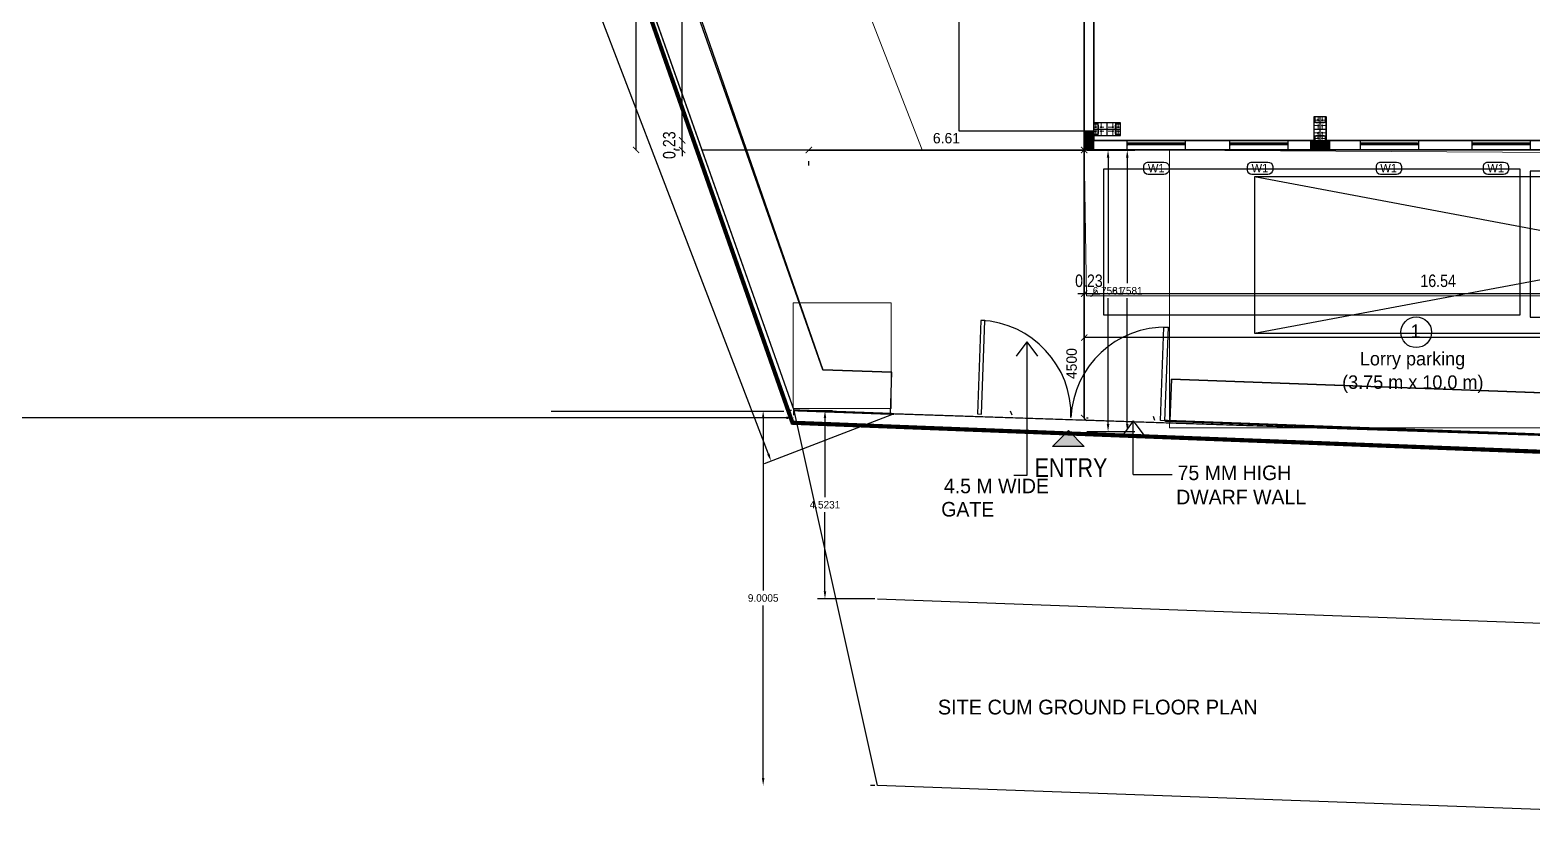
# Model space of a CAD drawing. Header units: metres. Extents: x 1422408 to 2267436, y 3843 to 80428.
# Drawn here: x 2267013.62 to 2267049.68, y 4022.95 to 4041.86 of the extents above; entities that cross this region are included whole.
import ezdxf
from ezdxf.enums import TextEntityAlignment as Align

# ---------------------------------------------------------------- set-up
doc = ezdxf.new("R2010")
doc.units = ezdxf.units.M
doc.header["$LTSCALE"] = 3.5
doc.header["$MEASUREMENT"] = 0
for name, pattern in [('CEEB-BLOCK F SLIT FLOOR AND CENTER LINE DRAWING$0$HIDDEN', [0.375, 0.25, -0.125]), ('CENTER2', [1.125, 0.75, -0.125, 0.125, -0.125]), ('CONTIN', [0]), ('DOT2', [0.125, 0, -0.125]), ('HIDDEN', [0.375, 0.25, -0.125])]:
    doc.linetypes.add(name, pattern=pattern)
doc.layers.get('0').update_dxf_attribs({"linetype": 'CONTINUOUS'})
doc.layers.get('DEFPOINTS').update_dxf_attribs({"linetype": 'CONTINUOUS'})
for name, color, linetype, lineweight in [('1', 1, 'CONTIN', 18), ('BASEPLATE', 2, 'CONTINUOUS', 18), ('BLK_1_FIRE_TENDER_MOVEMENT', 161, 'CONTINUOUS', 0), ('BLK_1_PLANTATION_GREENSTRIP', 81, 'CONTINUOUS', 0), ('NOTIFIED_ROAD', 183, 'CONTINUOUS', 13), ('RCC COLUMN', 7, 'CONTINUOUS', 18), ('SEGREGATED_TOILET', 1, 'CONTINUOUS', 0), ('SPECIAL_PARKING', 175, 'CONTINUOUS', 0), ('STEEL', 11, 'CONTINUOUS', 18), ('STIFFENER', 6, 'CONTINUOUS', 18), ('WASTE_DISPOSAL', 7, 'CONTINUOUS', 0)]:
    doc.layers.add(name, color=color, linetype=linetype, lineweight=lineweight)
for name, color, linetype, plot in [('BLK_1_COVERED_AREA', 140, 'CONTINUOUS', False), ('BLK_1_FLR_0_BLT_UP_AREA', 1, 'CONTINUOUS', False), ('SHORTEST_DIST_TO_ROAD', 6, 'CONTINUOUS', False)]:
    doc.layers.add(name, color=color, linetype=linetype, plot=plot)
for name, color, linetype in [('BLK_1_FLR_0_CARPET_AREA', 10, 'CONTINUOUS'), ('BLK_1_FLR_0_REGULAR_ROOM_1', 117, 'CONTINUOUS'), ('BLK_1_LVL_0_BLDG_FOOT_PRINT', 1, 'CONTINUOUS'), ('BLK_1_LVL_0_FRONT_SETBACK', 2, 'CONTINUOUS'), ('BLK_1_LVL_0_SIDE_SETBACK1', 171, 'CONTINUOUS'), ('BOUNDARY', 7, 'CONTINUOUS'), ('COLUMN', 2, 'CONTINUOUS'), ('DIM', 41, 'CONTINUOUS'), ('DISTANCE_FROM_MONUMENT', 7, 'CONTINUOUS'), ('DOOR', 8, 'CONTINUOUS'), ('DRIVEWAY', 22, 'DOT2'), ('fmb', 6, 'CONTINUOUS'), ('HAT', 15, 'CONTINUOUS'), ('ID', 3, 'CONTINUOUS'), ('LOADING_UNLOADING', 175, 'CONTINUOUS'), ('PLOT_BOUNDARY', 70, 'CONTINUOUS'), ('rm no', 57, 'CONTINUOUS'), ('RWH', 130, 'CONTINUOUS'), ('SURRENDER_ROAD_WIDTH', 2, 'CONTINUOUS'), ('TEXT', 4, 'CONTINUOUS'), ('TEXT1', 7, 'CONTINUOUS'), ('TITLE', 7, 'CONTINUOUS'), ('TURBOVENT', 16, 'CONTINUOUS'), ('WALL', 125, 'CONTINUOUS'), ('WALL 1', 125, 'CONTINUOUS'), ('WIN', 8, 'CONTINUOUS')]:
    doc.layers.add(name, color=color, linetype=linetype)
doc.styles.add('ID', font='GOTHIC.TTF', dxfattribs={"width": 0.85})
doc.styles.add('J2', font='swissel.ttf', dxfattribs={"height": 4.75})
doc.styles.add('RM4', font='swissck.ttf', dxfattribs={"width": 0.7, "height": 550})
doc.styles.add('UATEXT', font='GOTHIC.TTF')
doc.styles.add('USA TEXT', font='GOTHIC.TTF')
doc.dimstyles.new('1-100-ID', dxfattribs={"dimtxt": 0.3, "dimasz": 0.15, "dimexe": 0.1, "dimexo": 0.06, "dimgap": 0.15, "dimtad": 1, "dimzin": 3, "dimdsep": 46, "dimtxsty": 'ID', "dimblk": 'ARCHTICK', "dimcen": 0, "dimclrd": 252, "dimclre": 252, "dimclrt": 3, "dimadec": 0, "dimazin": 0, "dimtfac": 1, "dimtix": 1, "dimtmove": 2, "dimatfit": 3, "dimldrblk": 'OPEN90', "dimfxl": 1, "dimtolj": 1, "dimtzin": 0, "dimarcsym": 0})
doc.dimstyles.new('1-200-GD', dxfattribs={"dimtxt": 0.25, "dimasz": 0.15, "dimexe": 0.1, "dimexo": 0.06, "dimgap": 0.15, "dimtad": 1, "dimzin": 3, "dimdsep": 46, "dimtxsty": 'USA TEXT', "dimblk": 'ARCHTICK', "dimcen": 0, "dimclrd": 252, "dimclrt": 12, "dimadec": 0, "dimazin": 0, "dimtfac": 1, "dimtix": 1, "dimtmove": 2, "dimatfit": 3, "dimldrblk": 'OPEN90', "dimfxl": 1, "dimtolj": 1, "dimtzin": 0, "dimarcsym": 0})
doc.dimstyles.get("Standard").update_dxf_attribs({"dimtxt": 0.18, "dimasz": 0.18, "dimexe": 0.18, "dimexo": 0.0625, "dimgap": 0.09, "dimtad": 0, "dimtih": 1, "dimtoh": 1, "dimdec": 4, "dimzin": 0, "dimdsep": 46, "dimtxsty": 'STANDARD', "dimcen": 0.09, "dimadec": 0, "dimazin": 0, "dimtfac": 1, "dimtdec": 4, "dimtofl": 0, "dimtmove": 0, "dimatfit": 3, "dimfxl": 1, "dimtolj": 1, "dimtzin": 0, "dimarcsym": 0})

# ---------------------------------------------------------------- blocks, each defined once
blk = doc.blocks.new('BP4')
at = {"layer": '1', "linetype": 'Continuous'}
for centre in [(12801591, 6757594), (12801591, 6757464), (12801691, 6757594), (12801691, 6757464), (12801591, 6757184), (12801591, 6757054), (12801691, 6757184), (12801691, 6757054)]:
    blk.add_circle(centre, 16, dxfattribs=at)
at = {"layer": 'BASEPLATE', "linetype": 'Continuous'}
blk.add_lwpolyline([(12801791, 6757649), (12801491, 6757649), (12801491, 6756999), (12801791, 6756999)], close=True, dxfattribs=at)
at = {"layer": 'RCC COLUMN', "color": 4, "linetype": 'CENTER2', "ltscale": 2}
for p, q in [((12801791, 6757594), (12801491, 6757594)), ((12801791, 6757464), (12801491, 6757464)), ((12801591, 6756999), (12801591, 6757649)), ((12801691, 6756999), (12801691, 6757649)), ((12801791, 6757324), (12801491, 6757324)), ((12801791, 6757184), (12801491, 6757184)), ((12801791, 6757054), (12801491, 6757054))]:
    blk.add_line(p, q, dxfattribs=at)
at = {"layer": 'RCC COLUMN', "linetype": 'Continuous'}
blk.add_line((12801638, 6757324), (12801643, 6757324), dxfattribs=at)
at = {"layer": 'STEEL', "linetype": 'Continuous'}
for points in [[(12801541, 6757524), (12801741, 6757524), (12801741, 6757532), (12801541, 6757532)], [(12801638, 6757124), (12801643, 6757124), (12801643, 6757524), (12801638, 6757524)], [(12801541, 6757124), (12801741, 6757124), (12801741, 6757116), (12801541, 6757116)]]:
    blk.add_lwpolyline(points, close=True, dxfattribs=at)
at = {"layer": 'STIFFENER', "linetype": 'Continuous'}
for points in [[(12801501, 6757542), (12801781, 6757542), (12801781, 6757532), (12801501, 6757532)], [(12801511, 6757639), (12801511, 6757542), (12801521, 6757542), (12801521, 6757639)], [(12801646, 6757639), (12801646, 6757542), (12801636, 6757542), (12801636, 6757639)], [(12801771, 6757639), (12801771, 6757542), (12801761, 6757542), (12801761, 6757639)], [(12801501, 6757329), (12801638, 6757329), (12801638, 6757319), (12801501, 6757319)], [(12801501, 6757106), (12801781, 6757106), (12801781, 6757116), (12801501, 6757116)], [(12801511, 6757009), (12801511, 6757106), (12801521, 6757106), (12801521, 6757009)], [(12801646, 6757009), (12801646, 6757106), (12801636, 6757106), (12801636, 6757009)], [(12801781, 6757329), (12801643, 6757329), (12801643, 6757319), (12801781, 6757319)], [(12801771, 6757009), (12801771, 6757106), (12801761, 6757106), (12801761, 6757009)]]:
    blk.add_lwpolyline(points, close=True, dxfattribs=at)
blk = doc.blocks.new('BP3')
at = {"layer": '1', "linetype": 'Continuous'}
for centre in [(12663443, 6740559), (12663443, 6740429), (12663543, 6740559), (12663543, 6740429), (12663443, 6740249), (12663443, 6740119), (12663543, 6740249), (12663543, 6740119)]:
    blk.add_circle(centre, 16, dxfattribs=at)
at = {"layer": 'BASEPLATE', "linetype": 'Continuous'}
blk.add_lwpolyline([(12663343, 6740039), (12663643, 6740039), (12663643, 6740639), (12663343, 6740639)], close=True, dxfattribs=at)
at = {"layer": 'RCC COLUMN', "color": 4, "linetype": 'CENTER2', "ltscale": 2}
for p, q in [((12663343, 6740559), (12663643, 6740559)), ((12663343, 6740429), (12663643, 6740429)), ((12663443, 6740639), (12663443, 6740039)), ((12663493, 6740639), (12663493, 6740039)), ((12663543, 6740639), (12663543, 6740039)), ((12663343, 6740339), (12663643, 6740339)), ((12663343, 6740249), (12663643, 6740249)), ((12663343, 6740119), (12663643, 6740119))]:
    blk.add_line(p, q, dxfattribs=at)
at = {"layer": 'STEEL', "linetype": 'Continuous'}
for points in [[(12663593, 6740489), (12663593, 6740497), (12663393, 6740497), (12663393, 6740489)], [(12663496, 6740489), (12663496, 6740189), (12663491, 6740189), (12663491, 6740489)], [(12663593, 6740189), (12663593, 6740181), (12663393, 6740181), (12663393, 6740189)]]:
    blk.add_lwpolyline(points, close=True, dxfattribs=at)
at = {"layer": 'STIFFENER', "linetype": 'Continuous'}
for points in [[(12663633, 6740507), (12663353, 6740507), (12663353, 6740497), (12663633, 6740497)], [(12663363, 6740629), (12663363, 6740507), (12663373, 6740507), (12663373, 6740629)], [(12663488, 6740629), (12663488, 6740507), (12663498, 6740507), (12663498, 6740629)], [(12663623, 6740629), (12663623, 6740507), (12663613, 6740507), (12663613, 6740629)], [(12663353, 6740334), (12663491, 6740334), (12663491, 6740344), (12663353, 6740344)], [(12663633, 6740171), (12663353, 6740171), (12663353, 6740181), (12663633, 6740181)], [(12663363, 6740049), (12663363, 6740171), (12663373, 6740171), (12663373, 6740049)], [(12663488, 6740049), (12663488, 6740171), (12663498, 6740171), (12663498, 6740049)], [(12663633, 6740334), (12663496, 6740334), (12663496, 6740344), (12663633, 6740344)], [(12663623, 6740049), (12663623, 6740171), (12663613, 6740171), (12663613, 6740049)]]:
    blk.add_lwpolyline(points, close=True, dxfattribs=at)
blk = doc.blocks.new('window')
at = {"layer": 'DIM', "color": 9}
for p, q in [((1380, 160), (20, 160)), ((1380, 123), (20, 123)), ((1370, 153), (33, 153)), ((1370, 131), (48, 131))]:
    blk.add_line(p, q, dxfattribs=at)
at = {"layer": 'DIM'}
for p, q in [((48, 153), (56, 146)), ((1352, 146), (48, 146)), ((1352, 139), (48, 139)), ((48, 131), (56, 139)), ((1352, 153), (1344, 146)), ((1352, 131), (1344, 139))]:
    blk.add_line(p, q, dxfattribs=at)
at = {"layer": 'DIM', "color": 9}
for points in [[(0, 123), (20, 123), (20, 160), (0, 160)], [(1400, 123), (1380, 123), (1380, 160), (1400, 160)]]:
    blk.add_lwpolyline(points, close=True, dxfattribs=at)
at = {"layer": 'DIM'}
for points in [[(20, 153), (20, 144, -1), (20, 140), (20, 132), (23, 132), (23, 130), (30, 130), (30, 131), (33, 131), (48, 131), (48, 153), (30, 153), (30, 155), (23, 155), (23, 153)], [(1380, 153), (1380, 144, 1), (1380, 140), (1380, 132), (1377, 132), (1377, 130), (1370, 130), (1370, 131), (1367, 131), (1352, 131), (1352, 153), (1370, 153), (1370, 155), (1377, 155), (1377, 153)]]:
    blk.add_lwpolyline(points, format="xyb", close=True, dxfattribs=at)
at = {"layer": 'WIN'}
for points in [[(0, 230), (1400, 230)], [(0, 0), (1400, 0)]]:
    blk.add_lwpolyline(points, dxfattribs=at)
blk = doc.blocks.new('_ArchTick')
at = {"color": 0, "linetype": 'ByBlock', "const_width": 0.15}
blk.add_lwpolyline([(-0.5, -0.5), (0.5, 0.5)], dxfattribs=at)
blk = doc.blocks.new('*D131')
at = {"layer": 'DEFPOINTS', "color": 0, "ltscale": 400}
for p in [(2267029.278, 4039.213), (2267039.383, 4038.983), (2267039.466, 4039.213)]:
    blk.add_point(p, dxfattribs=at)
at = {"layer": 'ID', "color": 252, "lineweight": -2, "ltscale": 400}
for p, q in [((2267029.278, 4039.213), (2267029.278, 4039.363)), ((2267029.278, 4038.983), (2267029.278, 4039.213)), ((2267029.278, 4038.983), (2267029.278, 4038.833))]:
    blk.add_line(p, q, dxfattribs=at)
at = {"layer": 'ID', "color": 252, "linetype": 'DOT2', "lineweight": -2, "ltscale": 400}
for p, q in [((2267039.406, 4039.213), (2267029.178, 4039.213)), ((2267039.323, 4038.983), (2267029.178, 4038.983))]:
    blk.add_line(p, q, dxfattribs=at)
at = {"layer": 'ID', "color": 252, "lineweight": -2, "ltscale": 400, "xscale": 0.15, "yscale": 0.15, "zscale": 0.15}
for p, rotation in [((2267029.278, 4039.213), 270), ((2267029.278, 4038.983), 90)]:
    blk.add_blockref('_ArchTick', p, dxfattribs=dict(at, rotation=rotation))
at = {"layer": 'ID', "color": 3, "ltscale": 400, "insert": (2267028.97, 4039.098), "char_height": 0.3, "attachment_point": 5, "rotation": 90, "style": 'ID'}
blk.add_mtext('\\A1;0.23', dxfattribs=at)
blk = doc.blocks.new('_Open90')
at = {"color": 0, "linetype": 'ByBlock', "lineweight": -2}
for p, q in [((0, 0), (-1, 0)), ((-0.5, 0.5), (0, 0)), ((0, 0), (-0.5, -0.5))]:
    blk.add_line(p, q, dxfattribs=at)
blk = doc.blocks.new('*D132')
at = {"layer": 'DEFPOINTS', "color": 0, "ltscale": 400}
for p in [(2267029.278, 4054.458), (2267038.931, 4054.458), (2267039.466, 4039.213)]:
    blk.add_point(p, dxfattribs=at)
at = {"layer": 'ID', "color": 252, "linetype": 'DOT2', "lineweight": -2, "ltscale": 400}
for p, q in [((2267038.871, 4054.458), (2267029.178, 4054.458)), ((2267039.406, 4039.213), (2267029.178, 4039.213))]:
    blk.add_line(p, q, dxfattribs=at)
at = {"layer": 'ID', "color": 252, "lineweight": -2, "ltscale": 400}
blk.add_line((2267029.278, 4039.213), (2267029.278, 4054.458), dxfattribs=at)
at = {"layer": 'ID', "color": 252, "lineweight": -2, "ltscale": 400, "xscale": 0.15, "yscale": 0.15, "zscale": 0.15}
for p, rotation in [((2267029.278, 4054.458), 90), ((2267029.278, 4039.213), 270)]:
    blk.add_blockref('_ArchTick', p, dxfattribs=dict(at, rotation=rotation))
at = {"layer": 'ID', "color": 3, "ltscale": 400, "insert": (2267028.97, 4046.836), "char_height": 0.3, "attachment_point": 5, "rotation": 90, "style": 'ID'}
blk.add_mtext('\\A1;15.25', dxfattribs=at)
blk = doc.blocks.new('*D147')
at = {"layer": 'DEFPOINTS', "color": 0, "ltscale": 400}
for p in [(2267039.161, 4040.736), (2267055.701, 4039.911), (2267039.161, 4035.534)]:
    blk.add_point(p, dxfattribs=at)
at = {"layer": 'ID', "color": 252, "linetype": 'DOT2', "lineweight": -2, "ltscale": 400}
for p, q in [((2267039.161, 4040.676), (2267039.161, 4035.434)), ((2267055.701, 4039.851), (2267055.701, 4035.434))]:
    blk.add_line(p, q, dxfattribs=at)
at = {"layer": 'ID', "color": 252, "lineweight": -2, "ltscale": 400}
blk.add_line((2267055.701, 4035.534), (2267039.161, 4035.534), dxfattribs=at)
at = {"layer": 'ID', "color": 252, "lineweight": -2, "ltscale": 400, "xscale": 0.15, "yscale": 0.15, "zscale": 0.15, "rotation": 180}
blk.add_blockref('_ArchTick', (2267039.161, 4035.534), dxfattribs=at)
at = {"layer": 'ID', "color": 252, "lineweight": -2, "ltscale": 400, "xscale": 0.15, "yscale": 0.15, "zscale": 0.15}
blk.add_blockref('_ArchTick', (2267055.701, 4035.534), dxfattribs=at)
at = {"layer": 'ID', "color": 3, "ltscale": 400, "insert": (2267047.431, 4035.842), "char_height": 0.3, "attachment_point": 5, "style": 'ID'}
blk.add_mtext('\\A1;16.54', dxfattribs=at)
blk = doc.blocks.new('*D148')
at = {"layer": 'DEFPOINTS', "color": 0, "ltscale": 400}
for p in [(2267038.931, 4040.621), (2267039.161, 4040.736), (2267038.931, 4035.534)]:
    blk.add_point(p, dxfattribs=at)
at = {"layer": 'ID', "color": 252, "linetype": 'DOT2', "lineweight": -2, "ltscale": 400}
for p, q in [((2267038.931, 4040.561), (2267038.931, 4035.434)), ((2267039.161, 4040.676), (2267039.161, 4035.434))]:
    blk.add_line(p, q, dxfattribs=at)
at = {"layer": 'ID', "color": 252, "lineweight": -2, "ltscale": 400}
for p, q in [((2267038.931, 4035.534), (2267038.781, 4035.534)), ((2267039.161, 4035.534), (2267038.931, 4035.534)), ((2267039.161, 4035.534), (2267039.311, 4035.534))]:
    blk.add_line(p, q, dxfattribs=at)
at = {"layer": 'ID', "color": 252, "lineweight": -2, "ltscale": 400, "xscale": 0.15, "yscale": 0.15, "zscale": 0.15}
blk.add_blockref('_ArchTick', (2267038.931, 4035.534), dxfattribs=at)
at = {"layer": 'ID', "color": 252, "lineweight": -2, "ltscale": 400, "xscale": 0.15, "yscale": 0.15, "zscale": 0.15, "rotation": 180}
blk.add_blockref('_ArchTick', (2267039.161, 4035.534), dxfattribs=at)
at = {"layer": 'ID', "color": 3, "ltscale": 400, "insert": (2267039.046, 4035.842), "char_height": 0.3, "attachment_point": 5, "style": 'ID'}
blk.add_mtext('\\A1;0.23', dxfattribs=at)
blk = doc.blocks.new('*D149')
at = {"layer": 'DEFPOINTS', "color": 0, "ltscale": 400}
for p in [(2267064.952, 4041.136), (2267038.931, 4039.814), (2267038.931, 4034.481)]:
    blk.add_point(p, dxfattribs=at)
at = {"layer": 'ID', "color": 252, "linetype": 'DOT2', "lineweight": -2, "ltscale": 400}
for p, q in [((2267064.952, 4041.076), (2267064.952, 4034.381)), ((2267038.931, 4039.754), (2267038.931, 4034.381))]:
    blk.add_line(p, q, dxfattribs=at)
at = {"layer": 'ID', "color": 252, "lineweight": -2, "ltscale": 400}
blk.add_line((2267064.952, 4034.481), (2267038.931, 4034.481), dxfattribs=at)
at = {"layer": 'ID', "color": 252, "lineweight": -2, "ltscale": 400, "xscale": 0.15, "yscale": 0.15, "zscale": 0.15, "rotation": 180}
blk.add_blockref('_ArchTick', (2267038.931, 4034.481), dxfattribs=at)
at = {"layer": 'ID', "color": 252, "lineweight": -2, "ltscale": 400, "xscale": 0.15, "yscale": 0.15, "zscale": 0.15}
blk.add_blockref('_ArchTick', (2267064.952, 4034.481), dxfattribs=at)
at = {"layer": 'ID', "color": 3, "ltscale": 400, "insert": (2267051.941, 4034.789), "char_height": 0.3, "attachment_point": 5, "style": 'ID'}
blk.add_mtext('\\A1;26.02', dxfattribs=at)
blk = doc.blocks.new('*D125')
at = {"layer": 'DEFPOINTS', "color": 0, "ltscale": 400}
for p in [(2267038.342, 4038.983), (2267038.931, 4038.983), (2267038.931, 4032.554)]:
    blk.add_point(p, dxfattribs=at)
at = {"layer": 'ID', "color": 0, "linetype": 'DOT2', "lineweight": -2, "ltscale": 400}
for p, q in [((2267038.402, 4038.983), (2267039.031, 4038.983)), ((2267038.991, 4032.554), (2267039.031, 4032.554))]:
    blk.add_line(p, q, dxfattribs=at)
at = {"layer": 'ID', "color": 252, "lineweight": -2, "ltscale": 400}
blk.add_line((2267038.931, 4032.554), (2267038.931, 4038.983), dxfattribs=at)
at = {"layer": 'ID', "color": 252, "lineweight": -2, "ltscale": 400, "xscale": 0.15, "yscale": 0.15, "zscale": 0.15}
for p, rotation in [((2267038.931, 4038.983), 90), ((2267038.931, 4032.554), 270)]:
    blk.add_blockref('_ArchTick', p, dxfattribs=dict(at, rotation=rotation))
at = {"layer": 'ID', "color": 12, "ltscale": 400, "insert": (2267038.631, 4033.856), "char_height": 0.25, "attachment_point": 5, "rotation": 90, "style": 'USA TEXT'}
blk.add_mtext('\\A1;4500', dxfattribs=at)
blk = doc.blocks.new('*D129')
at = {"layer": 'DEFPOINTS', "color": 0, "ltscale": 400}
for p in [(2267038.931, 4038.983), (2267032.319, 4038.554), (2267038.931, 4038.554)]:
    blk.add_point(p, dxfattribs=at)
at = {"layer": 'ID', "color": 0, "linetype": 'DOT2', "lineweight": -2, "ltscale": 400}
for p, q in [((2267032.319, 4038.614), (2267032.319, 4039.083)), ((2267038.931, 4038.614), (2267038.931, 4039.083))]:
    blk.add_line(p, q, dxfattribs=at)
at = {"layer": 'ID', "color": 252, "lineweight": -2, "ltscale": 400}
blk.add_line((2267032.319, 4038.983), (2267038.931, 4038.983), dxfattribs=at)
at = {"layer": 'ID', "color": 252, "lineweight": -2, "ltscale": 400, "xscale": 0.15, "yscale": 0.15, "zscale": 0.15, "rotation": 180}
blk.add_blockref('_ArchTick', (2267032.319, 4038.983), dxfattribs=at)
at = {"layer": 'ID', "color": 252, "lineweight": -2, "ltscale": 400, "xscale": 0.15, "yscale": 0.15, "zscale": 0.15}
blk.add_blockref('_ArchTick', (2267038.931, 4038.983), dxfattribs=at)
at = {"layer": 'ID', "color": 12, "ltscale": 400, "insert": (2267035.625, 4039.265), "char_height": 0.25, "attachment_point": 5, "style": 'USA TEXT'}
blk.add_mtext('\\A1;6.61', dxfattribs=at)
blk = doc.blocks.new('*D301')
at = {"layer": 'DEFPOINTS', "color": 0, "ltscale": 400}
for p in [(2267028.172, 4070.383), (2267029.278, 4070.383), (2267029.278, 4038.983)]:
    blk.add_point(p, dxfattribs=at)
at = {"layer": 'ID', "color": 252, "linetype": 'DOT2', "lineweight": -2, "ltscale": 400}
for p, q in [((2267029.218, 4070.383), (2267028.072, 4070.383)), ((2267029.218, 4038.983), (2267028.072, 4038.983))]:
    blk.add_line(p, q, dxfattribs=at)
at = {"layer": 'ID', "color": 252, "lineweight": -2, "ltscale": 400}
blk.add_line((2267028.172, 4038.983), (2267028.172, 4070.383), dxfattribs=at)
at = {"layer": 'ID', "color": 252, "lineweight": -2, "ltscale": 400, "xscale": 0.15, "yscale": 0.15, "zscale": 0.15}
for p, rotation in [((2267028.172, 4070.383), 90), ((2267028.172, 4038.983), 270)]:
    blk.add_blockref('_ArchTick', p, dxfattribs=dict(at, rotation=rotation))
at = {"layer": 'ID', "color": 3, "ltscale": 400, "insert": (2267025.864, 4054.683), "char_height": 0.3, "attachment_point": 5, "rotation": 90, "style": 'ID'}
blk.add_mtext('\\A1;31.40', dxfattribs=at)
blk = doc.blocks.new('*D343')
at = {"layer": 'DEFPOINTS', "color": 0}
for p in [(2267031.966, 4032.729), (2267032.708, 4028.206), (2267033.966, 4028.206)]:
    blk.add_point(p, dxfattribs=at)
at = {"layer": 'NOTIFIED_ROAD', "color": 0, "lineweight": -2}
for p, q in [((2267032.028, 4032.729), (2267032.888, 4032.729)), ((2267032.708, 4032.549), (2267032.708, 4030.647)), ((2267032.708, 4028.386), (2267032.708, 4030.287)), ((2267033.903, 4028.206), (2267032.528, 4028.206))]:
    blk.add_line(p, q, dxfattribs=at)
at = {"layer": 'NOTIFIED_ROAD', "color": 0}
for points in [[(2267032.678, 4032.549), (2267032.738, 4032.549), (2267032.708, 4032.729)], [(2267032.678, 4028.386), (2267032.738, 4028.386), (2267032.708, 4028.206)]]:
    blk.add_solid(points, dxfattribs=at)
at = {"layer": 'NOTIFIED_ROAD', "color": 0, "insert": (2267032.708, 4030.467), "char_height": 0.18, "attachment_point": 5}
blk.add_mtext('\\A1;4.5231', dxfattribs=at)
blk = doc.blocks.new('*D345')
at = {"layer": 'DEFPOINTS', "color": 0}
for p in [(2267038.929, 4038.982), (2267038.929, 4032.224), (2267039.505, 4032.224)]:
    blk.add_point(p, dxfattribs=at)
at = {"layer": 'SHORTEST_DIST_TO_ROAD', "color": 0, "lineweight": -2}
for p, q in [((2267038.992, 4038.982), (2267039.685, 4038.982)), ((2267039.505, 4038.802), (2267039.505, 4035.783)), ((2267039.505, 4032.404), (2267039.505, 4035.423)), ((2267038.992, 4032.224), (2267039.685, 4032.224))]:
    blk.add_line(p, q, dxfattribs=at)
at = {"layer": 'SHORTEST_DIST_TO_ROAD', "color": 0}
for points in [[(2267039.475, 4038.802), (2267039.535, 4038.802), (2267039.505, 4038.982)], [(2267039.475, 4032.404), (2267039.535, 4032.404), (2267039.505, 4032.224)]]:
    blk.add_solid(points, dxfattribs=at)
at = {"layer": 'SHORTEST_DIST_TO_ROAD', "color": 0, "insert": (2267039.505, 4035.603), "char_height": 0.18, "attachment_point": 5}
blk.add_mtext('\\A1;6.7581', dxfattribs=at)
blk = doc.blocks.new('*D346')
at = {"layer": 'DEFPOINTS', "color": 0}
for p in [(2267038.929, 4038.982), (2267038.929, 4032.224), (2267039.967, 4032.224)]:
    blk.add_point(p, dxfattribs=at)
at = {"layer": 'SHORTEST_DIST_TO_ROAD', "color": 0, "lineweight": -2}
for p, q in [((2267038.992, 4038.982), (2267040.147, 4038.982)), ((2267039.967, 4038.802), (2267039.967, 4035.783)), ((2267039.967, 4032.404), (2267039.967, 4035.423)), ((2267038.992, 4032.224), (2267040.147, 4032.224))]:
    blk.add_line(p, q, dxfattribs=at)
at = {"layer": 'SHORTEST_DIST_TO_ROAD', "color": 0}
for points in [[(2267039.937, 4038.802), (2267039.997, 4038.802), (2267039.967, 4038.982)], [(2267039.937, 4032.404), (2267039.997, 4032.404), (2267039.967, 4032.224)]]:
    blk.add_solid(points, dxfattribs=at)
at = {"layer": 'SHORTEST_DIST_TO_ROAD', "color": 0, "insert": (2267039.967, 4035.603), "char_height": 0.18, "attachment_point": 5}
blk.add_mtext('\\A1;6.7581', dxfattribs=at)
blk = doc.blocks.new('*D347')
at = {"layer": 'DEFPOINTS', "color": 0}
for p in [(2266683.964, 4034.554), (2266683.964, 4032.554), (2267031.964, 4032.554)]:
    blk.add_point(p, dxfattribs=at)
at = {"layer": 'DISTANCE_FROM_MONUMENT', "color": 0, "lineweight": -2}
for p, q in [((2266683.964, 4034.492), (2266683.964, 4032.374)), ((2266684.144, 4032.554), (2266857.304, 4032.554)), ((2267031.784, 4032.554), (2266858.624, 4032.554)), ((2267031.964, 4032.617), (2267031.964, 4032.734))]:
    blk.add_line(p, q, dxfattribs=at)
at = {"layer": 'DISTANCE_FROM_MONUMENT', "color": 0}
for points in [[(2266684.144, 4032.584), (2266684.144, 4032.524), (2266683.964, 4032.554)], [(2267031.784, 4032.584), (2267031.784, 4032.524), (2267031.964, 4032.554)]]:
    blk.add_solid(points, dxfattribs=at)
at = {"layer": 'DISTANCE_FROM_MONUMENT', "color": 0, "insert": (2266857.964, 4032.554), "char_height": 0.18, "attachment_point": 5}
blk.add_mtext('\\A1;348.0000', dxfattribs=at)
blk = doc.blocks.new('*D362')
at = {"layer": 'DEFPOINTS', "color": 0, "ltscale": 400}
for p in [(2267031.224, 4032.729), (2267031.964, 4032.729), (2267033.966, 4023.728)]:
    blk.add_point(p, dxfattribs=at)
at = {"layer": 'SURRENDER_ROAD_WIDTH', "color": 0, "linetype": 'DOT2', "lineweight": -2, "ltscale": 400}
for p, q in [((2267031.901, 4032.729), (2267031.044, 4032.729)), ((2267033.903, 4023.728), (2267031.044, 4023.728))]:
    blk.add_line(p, q, dxfattribs=at)
at = {"layer": 'SURRENDER_ROAD_WIDTH', "color": 0, "lineweight": -2, "ltscale": 400}
for p, q in [((2267031.224, 4032.549), (2267031.224, 4028.409)), ((2267031.224, 4023.908), (2267031.224, 4028.049))]:
    blk.add_line(p, q, dxfattribs=at)
at = {"layer": 'SURRENDER_ROAD_WIDTH', "color": 0, "ltscale": 400}
for points in [[(2267031.194, 4032.549), (2267031.254, 4032.549), (2267031.224, 4032.729)], [(2267031.194, 4023.908), (2267031.254, 4023.908), (2267031.224, 4023.728)]]:
    blk.add_solid(points, dxfattribs=at)
at = {"layer": 'SURRENDER_ROAD_WIDTH', "color": 0, "ltscale": 400, "insert": (2267031.224, 4028.229), "char_height": 0.18, "attachment_point": 5}
blk.add_mtext('\\A1;9.0005', dxfattribs=at)
blk = doc.blocks.new('*D374')
at = {"layer": 'DEFPOINTS', "color": 0}
for p in [(2267018.453, 4074.171), (2267034.366, 4032.647), (2267031.414, 4031.516)]:
    blk.add_point(p, dxfattribs=at)
at = {"layer": 'SEGREGATED_TOILET', "color": 0, "lineweight": -2}
for p, q in [((2267018.395, 4074.149), (2267015.333, 4072.975)), ((2267015.565, 4072.872), (2267023.338, 4052.588)), ((2267031.349, 4031.684), (2267023.476, 4052.228)), ((2267034.308, 4032.625), (2267031.246, 4031.451))]:
    blk.add_line(p, q, dxfattribs=at)
at = {"layer": 'SEGREGATED_TOILET', "color": 0}
for points in [[(2267015.593, 4072.882), (2267015.537, 4072.861), (2267015.501, 4073.04)], [(2267031.377, 4031.695), (2267031.321, 4031.673), (2267031.414, 4031.516)]]:
    blk.add_solid(points, dxfattribs=at)
at = {"layer": 'SEGREGATED_TOILET', "color": 0, "insert": (2267023.407, 4052.408), "char_height": 0.18, "attachment_point": 5}
blk.add_mtext('\\A1;44.4687', dxfattribs=at)

msp = doc.modelspace()

# ---------------------------------------------------------------- hatches: boundary and pattern name
at = {"layer": 'COLUMN', "ltscale": 400}
h = msp.add_hatch(color=254, dxfattribs=at)
h.dxf.hatch_style = 1
h.paths.add_polyline_path([(2267038.93103, 4038.98323), (2267039.16103, 4038.98323), (2267039.16103, 4039.43323), (2267038.93103, 4039.43323)])
h = msp.add_hatch(color=254, dxfattribs=at)
h.dxf.hatch_style = 1
h.paths.add_polyline_path([(2267044.82103, 4039.21323), (2267044.82103, 4038.98323), (2267044.37103, 4038.98323), (2267044.37103, 4039.21323)])
at = {"layer": 'DIM'}
msp.add_hatch(color=256, dxfattribs=at).paths.add_polyline_path([(2267038.55151, 4032.2468), (2267038.92934, 4031.86897), (2267038.17367, 4031.86897)])

# ---------------------------------------------------------------- linework, layer by layer
at = {"layer": 'BLK_1_COVERED_AREA'}
msp.add_lwpolyline([(2267038.93293, 4038.98323), (2267064.95356, 4038.98323), (2267064.95356, 4047.05791), (2267061.1333, 4056.93823), (2267055.93293, 4056.93823), (2267055.9386, 4070.38323), (2267030.93293, 4070.38323), (2267030.93293, 4059.18652), (2267032.77373, 4054.45823), (2267038.93293, 4054.45823)], close=True, dxfattribs=at)
at = {"layer": 'BLK_1_FIRE_TENDER_MOVEMENT'}
for points in [[(2267030.93293, 4070.38323), (2267027.43293, 4070.37961), (2267027.43293, 4058.52924), (2267032.43103, 4045.69113), (2267035.04253, 4038.98323), (2267038.93293, 4038.98323), (2267038.93293, 4054.45823), (2267032.77373, 4054.45823), (2267030.93293, 4059.18163)], [(2267038.99093, 4035.48239), (2267065.01156, 4035.48239), (2267064.95356, 4038.98323), (2267038.93293, 4038.98323)]]:
    msp.add_lwpolyline(points, close=True, dxfattribs=at)
at = {"layer": 'BLK_1_FLR_0_BLT_UP_AREA', "color": 45}
msp.add_lwpolyline([(2267038.93293, 4038.98323), (2267064.95356, 4038.98323), (2267064.95356, 4047.05791), (2267061.1333, 4056.93823), (2267055.93293, 4056.93823), (2267055.9386, 4070.38323), (2267030.93293, 4070.38323), (2267030.93293, 4059.18652), (2267032.77373, 4054.45823), (2267038.93293, 4054.45823)], close=True, dxfattribs=at)
at = {"layer": 'BLK_1_FLR_0_CARPET_AREA', "color": 14}
msp.add_lwpolyline([(2267050.11603, 4039.21323), (2267044.74603, 4039.21323), (2267044.74603, 4039.78123), (2267044.44603, 4039.78123), (2267044.44603, 4039.21323), (2267039.16103, 4039.20823), (2267039.16103, 4039.33123), (2267039.80403, 4039.33123), (2267039.80403, 4039.63123), (2267039.16103, 4039.63123), (2267039.16103, 4046.63823)], dxfattribs=at)
at = {"layer": 'BLK_1_FLR_0_REGULAR_ROOM_1', "color": 4}
msp.add_lwpolyline([(2267039.16103, 4039.21323), (2267055.70103, 4039.20823), (2267055.70103, 4054.90823), (2267058.33103, 4054.90823), (2267058.33103, 4056.70823), (2267055.70103, 4056.70823), (2267055.70103, 4070.15823), (2267042.79103, 4070.15323), (2267042.79103, 4062.75823), (2267039.16103, 4062.75823)], close=True, dxfattribs=at)
at = {"layer": 'BLK_1_LVL_0_BLDG_FOOT_PRINT'}
msp.add_lwpolyline([(2267057.70729, 4065.7989), (2267055.93103, 4065.7989), (2267055.9386, 4070.38323), (2267030.93293, 4070.38323), (2267030.93293, 4059.18652), (2267032.77373, 4054.45823), (2267038.93293, 4054.45823), (2267038.93293, 4051.25783), (2267036.53103, 4051.25783), (2267036.53103, 4048.05783), (2267035.93103, 4048.05783), (2267035.93103, 4043.85783), (2267036.33103, 4043.85783), (2267036.33103, 4042.25783), (2267038.93293, 4042.25783), (2267038.93293, 4038.98323), (2267064.95356, 4038.98323), (2267064.95356, 4047.05791)], close=True, dxfattribs=at)
at = {"layer": 'BLK_1_LVL_0_FRONT_SETBACK'}
msp.add_lwpolyline([(2267038.93293, 4032.50284), (2267055.3905, 4031.95584), (2267064.95134, 4032.2721), (2267064.95356, 4038.98323), (2267038.93293, 4038.98323)], close=True, dxfattribs=at)
at = {"layer": 'BLK_1_LVL_0_SIDE_SETBACK1'}
msp.add_lwpolyline([(2267038.93293, 4038.98323), (2267038.93103, 4054.45823), (2267032.77373, 4054.45823), (2267030.93293, 4059.18163), (2267030.93293, 4070.38323), (2267018.65267, 4070.37257), (2267029.75357, 4038.98323)], close=True, dxfattribs=at)
at = {"layer": 'BLK_1_PLANTATION_GREENSTRIP', "ltscale": 400}
msp.add_lwpolyline([(2267041.0273, 4033.47842), (2267055.39301, 4032.95641), (2267063.9227, 4033.26574), (2267063.9227, 4032.31033), (2267040.98268, 4032.31033)], close=True, dxfattribs=at)
at = {"layer": 'BOUNDARY'}
msp.add_line((2267031.71697, 4032.70405), (2267026.1325, 4032.70405), dxfattribs=at)
at = {"layer": 'BOUNDARY', "const_width": 0.05}
for points in [[(2267034.36637, 4032.64716), (2267031.96345, 4032.73448)], [(2267065.23962, 4032.31302), (2267055.3905, 4031.95584), (2267040.8634, 4032.48366)]]:
    msp.add_lwpolyline(points, dxfattribs=at)
at = {"layer": 'COLUMN', "ltscale": 400}
for points in [[(2267039.16103, 4039.43323), (2267038.93103, 4039.43323), (2267038.93103, 4038.98323), (2267039.16103, 4038.98323)], [(2267044.37103, 4038.98323), (2267044.37103, 4039.21323), (2267044.82103, 4039.21323), (2267044.82103, 4038.98323)]]:
    msp.add_lwpolyline(points, close=True, dxfattribs=at)
at = {"layer": 'DIM'}
for p, q in [((2267037.55536, 4034.3793), (2267037.30271, 4034.03312)), ((2267037.55536, 4034.3793), (2267037.80802, 4034.03312)), ((2267040.11054, 4032.48112), (2267039.85789, 4032.13494)), ((2267040.11054, 4032.48112), (2267040.3632, 4032.13494)), ((2267040.11054, 4031.19623), (2267040.11054, 4032.48112)), ((2267038.92934, 4031.86897), (2267038.17367, 4031.86897))]:
    msp.add_line(p, q, dxfattribs=at)
for points in [[(2267037.55536, 4034.3793), (2267037.55536, 4031.16852), (2267037.24056, 4031.16852)], [(2267038.17367, 4031.86897), (2267038.55151, 4032.2468), (2267038.92934, 4031.86897)], [(2267040.11054, 4031.19623), (2267041.04149, 4031.19623)]]:
    msp.add_lwpolyline(points, dxfattribs=at)
at = {"layer": 'DOOR', "linetype": 'HIDDEN', "ltscale": 400}
msp.add_lwpolyline([(2267038.93103, 4039.43323), (2267035.93103, 4039.43323), (2267035.93103, 4048.05783), (2267038.93103, 4048.05783)], dxfattribs=at)
at = {"layer": 'DRIVEWAY', "ltscale": 400}
for p, q in [((2267040.62893, 4032.49226), (2267037.11865, 4041.40024)), ((2267037.20052, 4032.61685), (2267034.44414, 4040.04119))]:
    msp.add_line(p, q, dxfattribs=at)
at = {"layer": 'fmb', "color": 1, "ltscale": 400, "const_width": 0.1}
msp.add_lwpolyline([(2267063.08779, 4075.671), (2267035.51572, 4076.86643), (2267035.25673, 4078.44533), (2267016.61964, 4076.11141), (2267031.92756, 4032.43603), (2267055.41225, 4031.5265), (2267079.51104, 4032.50707)], close=True, dxfattribs=at)
at = {"layer": 'HAT', "ltscale": 400}
for p, q in [((2267034.278, 4032.65037), (2267034.31432, 4033.64971)), ((2267040.98882, 4032.47918), (2267041.02513, 4033.47853))]:
    msp.add_line(p, q, dxfattribs=at)
for points in [[(2267069.84902, 4033.48083), (2267076.7142, 4033.65727), (2267070.2752, 4052.30602), (2267065.5692, 4064.51476), (2267062.39104, 4074.70248), (2267034.66, 4075.90534), (2267034.42807, 4077.31929), (2267018.02025, 4075.29811), (2267021.29375, 4064.96691), (2267025.84394, 4053.31772), (2267032.65824, 4033.70989), (2267034.31432, 4033.64971)], [(2267041.02513, 4033.47853), (2267055.39053, 4032.9565), (2267065.12915, 4033.30967)]]:
    msp.add_lwpolyline(points, dxfattribs=at)
at = {"layer": 'LOADING_UNLOADING', "ltscale": 400}
for points in [[(2267039.39892, 4038.52469), (2267039.39892, 4035.02469), (2267049.39892, 4035.02469), (2267049.39892, 4038.52469)], [(2267049.63639, 4038.47313), (2267049.63639, 4034.97313), (2267059.63639, 4034.97313), (2267059.63639, 4038.47313)]]:
    msp.add_lwpolyline(points, close=True, dxfattribs=at)
at = {"layer": 'NOTIFIED_ROAD', "color": 1}
msp.add_lwpolyline([(2267033.96562, 4023.72846), (2267031.96562, 4032.72889), (2267055.39019, 4031.95583), (2267076.15538, 4032.70869), (2267076.15329, 4023.70288), (2267055.39016, 4022.94991)], close=True, dxfattribs=at)
at = {"layer": 'PLOT_BOUNDARY', "linetype": 'ByBlock'}
msp.add_lwpolyline([(2267031.96345, 4032.73448), (2267055.3905, 4031.95584), (2267078.15322, 4032.7088), (2267063.08563, 4075.6711), (2267035.51572, 4076.86643), (2267035.26471, 4078.44645), (2267016.62295, 4076.11188)], close=True, dxfattribs=at)
at = {"layer": 'rm no', "color": 205}
for points in [[(2267040.36612, 4038.54409), (2267040.36612, 4038.59053, -1), (2267040.36612, 4038.59053, -0.41543097), (2267040.46834, 4038.69215), (2267040.84775, 4038.69215, -0.37810476), (2267040.96922, 4038.59053), (2267040.96922, 4038.49706, -0.37718621), (2267040.84775, 4038.39484), (2267040.84775, 4038.39484), (2267040.46834, 4038.39484, -0.41421356), (2267040.36612, 4038.49706), (2267040.36612, 4038.59053)], [(2267042.85641, 4038.54409), (2267042.85641, 4038.59053, -1), (2267042.85641, 4038.59053, -0.41543097), (2267042.95864, 4038.69215), (2267043.33805, 4038.69215, -0.37810476), (2267043.45951, 4038.59053), (2267043.45951, 4038.49706, -0.37718621), (2267043.33805, 4038.39484), (2267043.33805, 4038.39484), (2267042.95864, 4038.39484, -0.41421356), (2267042.85641, 4038.49706), (2267042.85641, 4038.59053)], [(2267045.94772, 4038.54409), (2267045.94772, 4038.59053, -1), (2267045.94772, 4038.59053, -0.41543097), (2267046.04994, 4038.69215), (2267046.42936, 4038.69215, -0.37810476), (2267046.55082, 4038.59053), (2267046.55082, 4038.49706, -0.37718621), (2267046.42936, 4038.39484), (2267046.42936, 4038.39484), (2267046.04994, 4038.39484, -0.41421356), (2267045.94772, 4038.49706), (2267045.94772, 4038.59053)], [(2267048.51861, 4038.54409), (2267048.51861, 4038.59053, -1), (2267048.51861, 4038.59053, -0.41543097), (2267048.62083, 4038.69215), (2267049.00024, 4038.69215, -0.37810476), (2267049.12171, 4038.59053), (2267049.12171, 4038.49706, -0.37718621), (2267049.00024, 4038.39484), (2267049.00024, 4038.39484), (2267048.62083, 4038.39484, -0.41421356), (2267048.51861, 4038.49706), (2267048.51861, 4038.59053)]]:
    msp.add_lwpolyline(points, format="xyb", dxfattribs=at)
at = {"layer": 'RWH', "ltscale": 400}
msp.add_lwpolyline([(2267034.278, 4032.65037), (2267034.31432, 4033.64971), (2267032.65824, 4033.70989), (2267018.02025, 4075.29811), (2267034.42807, 4077.31929), (2267034.66, 4075.90534), (2267062.39104, 4074.70248), (2267076.7142, 4033.65727), (2267069.84902, 4033.48083), (2267069.88468, 4032.48445), (2267078.15322, 4032.7088), (2267063.08563, 4075.6711), (2267035.51572, 4076.86643), (2267035.26495, 4078.44494), (2267016.61964, 4076.11141), (2267031.96358, 4032.73447)], close=True, dxfattribs=at)
at = {"layer": 'RWH'}
msp.add_lwpolyline([(2267065.13131, 4033.30957), (2267055.3927, 4032.9564), (2267041.0273, 4033.47842), (2267040.99098, 4032.47908), (2267055.39266, 4031.95574), (2267065.16755, 4032.31022)], close=True, dxfattribs=at)
at = {"layer": 'SPECIAL_PARKING'}
msp.add_lwpolyline([(2267040.98268, 4038.98132), (2267052.96813, 4038.90744), (2267052.79284, 4032.04955), (2267040.98268, 4032.47569)], close=True, dxfattribs=at)
at = {"layer": 'SURRENDER_ROAD_WIDTH'}
msp.add_lwpolyline([(2267033.96562, 4023.72846), (2267031.96562, 4032.72889), (2267055.39019, 4031.95583), (2267076.15538, 4032.70869), (2267076.15329, 4023.70288), (2267055.39016, 4022.94991)], close=True, dxfattribs=at)
msp.add_lwpolyline([(2267033.96562, 4028.20579), (2267054.73285, 4027.4503), (2267076.15433, 4028.20579)], dxfattribs=at)
at = {"layer": 'TEXT1'}
msp.add_circle((2267046.90401, 4034.60719), 0.36814, dxfattribs=at)
at = {"layer": 'WALL', "ltscale": 400}
for p, q in [((2267038.93103, 4042.25783), (2267038.93103, 4038.98323)), ((2267039.16103, 4042.25783), (2267039.16103, 4039.21323)), ((2267039.16103, 4038.99009), (2267039.16103, 4039.91141)), ((2267038.93103, 4038.98323), (2267055.93103, 4038.98323)), ((2267038.93103, 4038.98323), (2267055.93103, 4038.98323)), ((2267039.16103, 4039.21323), (2267055.93103, 4039.21323)), ((2267039.16103, 4039.21323), (2267055.70103, 4039.21323)), ((2267039.95805, 4039.21323), (2267039.95805, 4038.98323)), ((2267041.35805, 4039.21323), (2267041.35805, 4038.98323)), ((2267042.42375, 4039.21323), (2267042.42375, 4038.98323)), ((2267043.82375, 4039.21323), (2267043.82375, 4038.98323)), ((2267045.55701, 4039.21323), (2267045.55701, 4038.98323)), ((2267046.95701, 4039.21323), (2267046.95701, 4038.98323)), ((2267048.24042, 4039.21323), (2267048.24042, 4038.98323)), ((2267049.64042, 4039.21323), (2267049.64042, 4038.98323))]:
    msp.add_line(p, q, dxfattribs=at)
at = {"layer": 'WALL', "color": 251, "ltscale": 400}
msp.add_lwpolyline([(2267043.0225, 4034.58611), (2267053.0225, 4036.46111), (2267043.0225, 4038.33611)], dxfattribs=at)
msp.add_lwpolyline([(2267043.0225, 4034.58611), (2267053.0225, 4034.58611), (2267053.0225, 4038.33611), (2267043.0225, 4038.33611)], close=True, dxfattribs=at)
at = {"layer": 'WALL 1', "color": 1}
for points in [[(2267036.44801, 4034.89263), (2267036.36637, 4032.64716), (2267036.4652, 4032.64357), (2267036.54684, 4034.88904)], [(2267040.94504, 4034.72913), (2267040.8634, 4032.48366), (2267040.76457, 4032.48726), (2267040.84621, 4034.73272)]]:
    msp.add_lwpolyline(points, close=True, dxfattribs=at)
at = {"layer": 'WALL 1', "color": 1, "linetype": 'CEEB-BLOCK F SLIT FLOOR AND CENTER LINE DRAWING$0$HIDDEN', "ltscale": 300}
for centre, start, end in [((2267036.34364, 4032.62307), 358.507343, 87.367103), ((2267040.88432, 4032.45799), 88.468548, 177.328299)]:
    msp.add_arc(centre, 2.27196, start, end, dxfattribs=at)
at = {"layer": 'WASTE_DISPOSAL', "color": 2}
msp.add_lwpolyline([(2267031.94537, 4032.7812), (2267034.3008, 4032.7812), (2267034.3008, 4035.3112), (2267031.94537, 4035.3112)], close=True, dxfattribs=at)

# ---------------------------------------------------------------- block references
at = {"layer": 'RCC COLUMN', "linetype": 'Continuous', "xscale": -0.001, "yscale": 0.001, "zscale": 0.001}
msp.add_blockref('BP3', (2279708.08925, -2700.85773), dxfattribs=at)
at = {"layer": 'RCC COLUMN', "linetype": 'Continuous', "xscale": 0.001, "yscale": 0.001, "zscale": 0.001, "rotation": 90}
msp.add_blockref('BP4', (2273796.80332, -8762.15938), dxfattribs=at)
at = {"layer": 'TURBOVENT', "xscale": 0.001, "yscale": 0.001, "zscale": 0.001}
for p in [(2267039.95805, 4038.98323), (2267042.42375, 4038.98323), (2267045.55701, 4038.98323), (2267048.24042, 4038.98323)]:
    msp.add_blockref('window', p, dxfattribs=at)

# ---------------------------------------------------------------- texts
at = {"layer": 'rm no', "style": 'USA TEXT'}
for p in [(2267040.66152, 4038.44905), (2267043.15181, 4038.44905), (2267046.24312, 4038.44905), (2267048.81401, 4038.44905)]:
    msp.add_attdef('W1', text='L0-09W1', height=0.2, dxfattribs=at).set_placement(p, align=Align.CENTER)
at = {"layer": 'TEXT', "style": 'UATEXT'}
for s, p in [('75 MM HIGH', (2267041.17468, 4031.0596)), ('4.5 M WIDE', (2267035.56383, 4030.74438)), ('DWARF WALL', (2267041.1413, 4030.47849)), ('GATE', (2267035.49929, 4030.18489))]:
    msp.add_text(s, height=0.35, rotation=0.000002, dxfattribs=at).set_placement(p)
at = {"layer": 'TEXT1', "style": 'J2', "width": 0.96}
for s, height, p in [('1', 0.32307, (2267046.76888, 4034.47356)), ('Lorry parking', 0.323074, (2267045.5511, 4033.81326)), ('(3.75 m x 10.0 m)', 0.323074, (2267045.12468, 4033.25022)), ('SITE CUM GROUND FLOOR PLAN', 0.3553814, (2267035.41916, 4025.43375))]:
    msp.add_text(s, height=height, dxfattribs=at).set_placement(p)
at = {"layer": 'TITLE', "style": 'RM4'}
msp.add_text('ENTRY', height=0.45, dxfattribs=at).set_placement((2267037.74192, 4031.13434))

# ---------------------------------------------------------------- dimensions: what is measured, and where the dimension line sits
at = {"layer": 'DISTANCE_FROM_MONUMENT'}
dim = msp.add_linear_dim(base=(2266683.96358, 4032.55447), p1=(2267031.96358, 4032.55447), p2=(2266683.96358, 4034.55447), dimstyle='STANDARD', override={"dimscale": 1}, dxfattribs=at)
dim.commit()
dim.dimension.update_dxf_attribs({"geometry": '*D347', "text_midpoint": (2266857.96358, 4032.55447)})
at = {"layer": 'ID', "ltscale": 400}
dim = msp.add_linear_dim(base=(2267028.172, 4070.38323), p1=(2267029.27765, 4038.98323), p2=(2267029.27765, 4070.38323), angle=90, dimstyle='1-100-ID', dxfattribs=at)
dim.commit()
dim.dimension.update_dxf_attribs({"geometry": '*D301', "text_midpoint": (2267025.86445, 4054.68323), "dimtype": 160})
for base, p1, p2, picture, middle in [((2267029.2776516802, 4054.4582309076), (2267039.4659086592, 4039.2132309076), (2267038.9310266352, 4054.4582309076), '*D132', (2267028.9701057919, 4046.835730907)), ((2267029.27765, 4039.21323), (2267039.38305, 4038.98323), (2267039.46591, 4039.21323), '*D131', (2267028.97011, 4039.09823))]:
    dim = msp.add_linear_dim(base=base, p1=p1, p2=p2, angle=270, dimstyle='1-100-ID', dxfattribs=at)
    dim.commit()
    dim.dimension.update_dxf_attribs({"geometry": picture, "text_midpoint": middle})
for base, p1, p2, dimstyle, picture, middle in [((2267038.93103, 4034.48138), (2267064.95166, 4041.13563), (2267038.93103, 4039.81447), '1-100-ID', '*D149', (2267051.94134, 4034.78892)), ((2267038.93103, 4035.53428), (2267039.16103, 4040.73553), (2267038.93103, 4040.62053), '1-100-ID', '*D148', (2267039.04603, 4035.84182)), ((2267039.16103, 4035.53428), (2267055.70103, 4039.91141), (2267039.16103, 4040.73553), '1-100-ID', '*D147', (2267047.43103, 4035.84182)), ((2267038.93103, 4038.98323), (2267032.31917, 4038.55394), (2267038.93103, 4038.55394), '1-200-GD', '*D129', (2267035.6251, 4039.26452))]:
    dim = msp.add_linear_dim(base=base, p1=p1, p2=p2, dimstyle=dimstyle, dxfattribs=at)
    dim.commit()
    dim.dimension.update_dxf_attribs({"geometry": picture, "text_midpoint": middle})
dim = msp.add_linear_dim(base=(2267038.93103, 4038.98322), p1=(2267038.93103, 4032.55396), p2=(2267038.34235, 4038.98322), angle=90, text='4500', dimstyle='1-200-GD', dxfattribs=at)
dim.commit()
dim.dimension.update_dxf_attribs({"geometry": '*D125', "text_midpoint": (2267038.63103, 4033.8557), "dimtype": 160})
at = {"layer": 'NOTIFIED_ROAD', "color": 1}
dim = msp.add_linear_dim(base=(2267032.70843, 4028.20579), p1=(2267031.96563, 4032.72889), p2=(2267033.96562, 4028.20579), angle=90, dimstyle='STANDARD', dxfattribs=at)
dim.commit()
dim.dimension.update_dxf_attribs({"geometry": '*D343', "text_midpoint": (2267032.70843, 4030.46734)})
at = {"layer": 'SEGREGATED_TOILET'}
dim = msp.add_linear_dim(base=(2267031.41387, 4031.51569), p1=(2267018.45342, 4074.17114), p2=(2267034.36637, 4032.64716), angle=290.967986, dimstyle='STANDARD', dxfattribs=at)
dim.commit()
dim.dimension.update_dxf_attribs({"geometry": '*D374', "text_midpoint": (2267023.40736, 4052.40826), "dimtype": 161})
at = {"layer": 'SHORTEST_DIST_TO_ROAD'}
dim = msp.add_linear_dim(base=(2267039.505405, 4032.224298), p1=(2267038.929118, 4038.982445), p2=(2267038.929118, 4032.224298), angle=90, dimstyle='STANDARD', override={"dimscale": 1}, dxfattribs=at)
dim.commit()
dim.dimension.update_dxf_attribs({"geometry": '*D345', "text_midpoint": (2267039.505405, 4035.603372)})
at = {"layer": 'SHORTEST_DIST_TO_ROAD', "color": 1}
dim = msp.add_linear_dim(base=(2267039.966647, 4032.224298), p1=(2267038.929118, 4038.982445), p2=(2267038.929118, 4032.224298), angle=90, dimstyle='STANDARD', override={"dimscale": 1}, dxfattribs=at)
dim.commit()
dim.dimension.update_dxf_attribs({"geometry": '*D346', "text_midpoint": (2267039.966647, 4035.603372)})
at = {"layer": 'SURRENDER_ROAD_WIDTH', "ltscale": 400}
dim = msp.add_linear_dim(base=(2267031.2237, 4032.72896), p1=(2267033.96562, 4023.72846), p2=(2267031.96358, 4032.72896), angle=90, dimstyle='STANDARD', override={"dimfxl": 0}, dxfattribs=at)
dim.commit()
dim.dimension.update_dxf_attribs({"geometry": '*D362', "text_midpoint": (2267031.2237, 4028.22871)})

doc.saveas('drawing.dxf')
